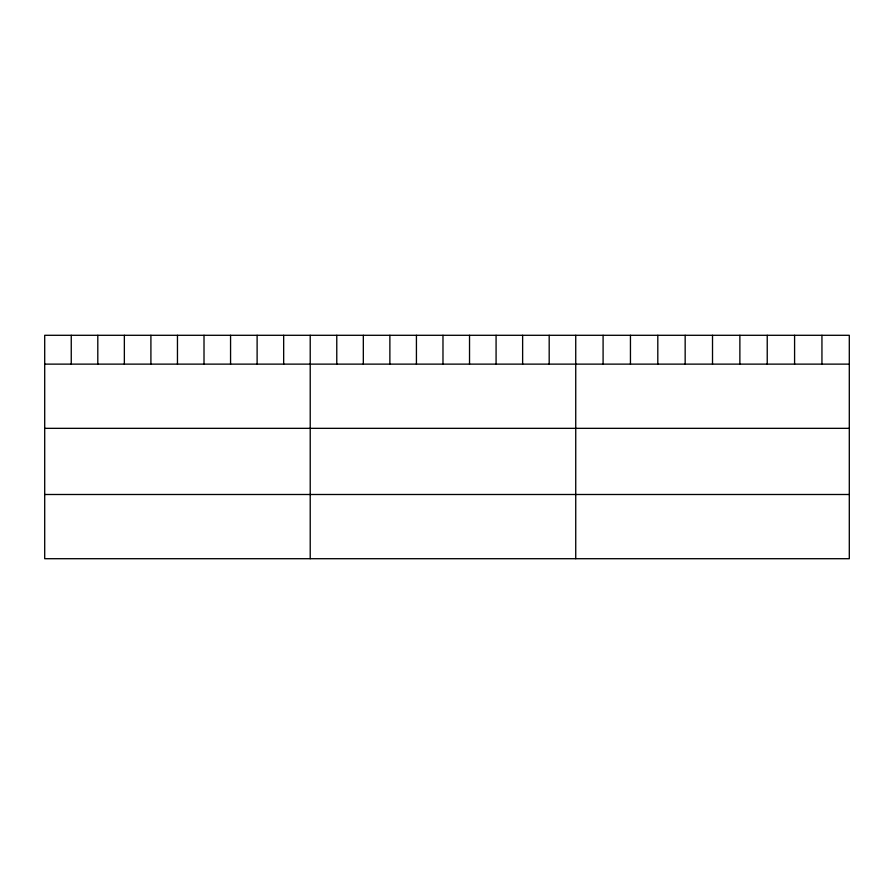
<?xml version="1.0" encoding="UTF-8"?>
<svg xmlns="http://www.w3.org/2000/svg" width="894" height="894" viewBox="0 0 894 894"><rect width="100%" height="100%" fill="white"/><g stroke="black" fill="none" stroke-linecap="round" stroke-linejoin="round"><path stroke-width="1.34" d="M849.3 364.126L849.3 558.705L44.7 558.705L44.7 335.295L849.3 335.295L849.3 364.126L44.7 364.126M44.7 428.338L849.3 428.338M44.7 494.494L849.3 494.494M821.944 335.295L821.944 364.126M794.587 335.295L794.587 364.126M767.231 335.295L767.231 364.126M739.874 335.295L739.874 364.126M712.518 335.295L712.518 364.126M685.162 335.295L685.162 364.126M657.805 335.295L657.805 364.126M630.449 335.295L630.449 364.126M603.092 335.295L603.092 364.126M575.736 335.295L575.736 558.705M549.184 335.295L549.184 364.126M522.632 335.295L522.632 364.126M496.081 335.295L496.081 364.126M469.529 335.295L469.529 364.126M442.977 335.295L442.977 364.126M416.425 335.295L416.425 364.126M389.873 335.295L389.873 364.126M363.322 335.295L363.322 364.126M336.77 335.295L336.77 364.126M310.218 335.295L310.218 558.705M283.666 335.295L283.666 364.126M257.114 335.295L257.114 364.126M230.563 335.295L230.563 364.126M204.011 335.295L204.011 364.126M177.459 335.295L177.459 364.126M150.907 335.295L150.907 364.126M124.355 335.295L124.355 364.126M97.804 335.295L97.804 364.126M71.252 335.295L71.252 364.126"/></g></svg>
